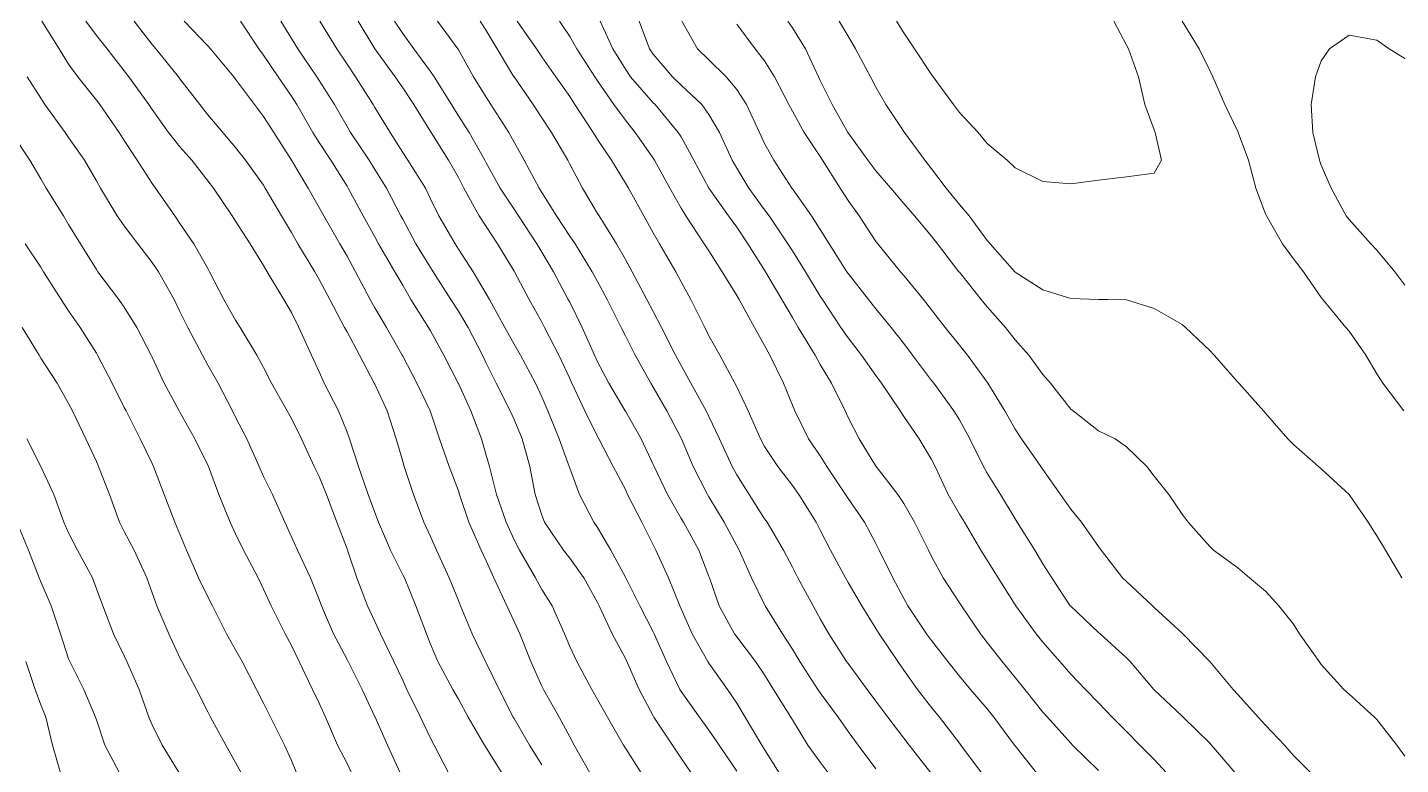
# Model space of a CAD drawing. Header units: centimetres. Extents: x 0 to 642158, y -847 to 649707.
# Drawn here: x 617118.01 to 617142.67, y 620560.4 to 620573.64 of the extents above; entities that cross this region are included whole.
import ezdxf

# ---------------------------------------------------------------- set-up
doc = ezdxf.new("R2010")
doc.units = ezdxf.units.CM
doc.header["$MEASUREMENT"] = 0
doc.layers.add('WAL_topographie 0.5', color=253, linetype='Continuous', lineweight=20)

msp = doc.modelspace()

# ---------------------------------------------------------------- linework, layer by layer
at = {"layer": 'WAL_topographie 0.5'}
for points in [[(617125.576, 620560.25), (617125.314, 620560.75), (617125.25, 620560.874), (617125.072, 620561.25), (617124.826, 620561.75), (617124.75, 620561.913), (617124.594, 620562.25), (617124.353, 620562.75), (617124.25, 620562.971), (617124.118, 620563.25), (617123.924, 620563.75), (617123.759, 620564.25), (617123.75, 620564.275), (617123.568, 620564.75), (617123.379, 620565.25), (617123.25, 620565.573), (617123.163, 620565.75), (617122.932, 620566.25), (617122.75, 620566.615), (617122.677, 620566.75), (617122.395, 620567.25), (617122.25, 620567.53), (617122.133, 620567.75), (617121.832, 620568.25), (617121.75, 620568.378), (617121.539, 620568.75), (617121.281, 620569.25), (617121.25, 620569.305), (617120.997, 620569.75), (617120.75, 620570.118), (617120.658, 620570.25), (617120.312, 620570.75), (617120.25, 620570.834), (617119.982, 620571.25), (617119.75, 620571.607), (617119.659, 620571.75), (617119.312, 620572.25), (617119.25, 620572.331), (617118.916, 620572.75), (617118.75, 620572.979), (617118.58, 620573.25), (617118.27, 620573.75)], [(617126.532, 620560.25), (617126.25, 620560.703), (617126.22, 620560.75), (617125.924, 620561.25), (617125.75, 620561.572), (617125.653, 620561.75), (617125.384, 620562.25), (617125.25, 620562.563), (617125.175, 620562.75), (617124.987, 620563.25), (617124.78, 620563.75), (617124.75, 620563.809), (617124.531, 620564.25), (617124.317, 620564.75), (617124.25, 620564.923), (617124.13, 620565.25), (617123.958, 620565.75), (617123.793, 620566.25), (617123.75, 620566.366), (617123.597, 620566.75), (617123.342, 620567.25), (617123.25, 620567.453), (617123.113, 620567.75), (617122.884, 620568.25), (617122.75, 620568.519), (617122.613, 620568.75), (617122.316, 620569.25), (617122.25, 620569.363), (617122.011, 620569.75), (617121.75, 620570.155), (617121.687, 620570.25), (617121.35, 620570.75), (617121.25, 620570.88), (617120.96, 620571.25), (617120.75, 620571.494), (617120.546, 620571.75), (617120.25, 620572.161), (617120.191, 620572.25), (617119.829, 620572.75), (617119.75, 620572.854), (617119.443, 620573.25), (617119.25, 620573.49), (617119.058, 620573.75)], [(617127.25, 620560.395), (617127.028, 620560.75), (617126.75, 620561.227), (617126.736, 620561.25), (617126.483, 620561.75), (617126.25, 620562.226), (617126.237, 620562.25), (617125.996, 620562.75), (617125.789, 620563.25), (617125.75, 620563.343), (617125.585, 620563.75), (617125.357, 620564.25), (617125.25, 620564.495), (617125.133, 620564.75), (617124.943, 620565.25), (617124.777, 620565.75), (617124.75, 620565.841), (617124.633, 620566.25), (617124.469, 620566.75), (617124.25, 620567.228), (617124.239, 620567.25), (617123.973, 620567.75), (617123.75, 620568.167), (617123.707, 620568.25), (617123.441, 620568.75), (617123.25, 620569.112), (617123.171, 620569.25), (617122.869, 620569.75), (617122.75, 620569.956), (617122.573, 620570.25), (617122.282, 620570.75), (617122.25, 620570.801), (617121.927, 620571.25), (617121.75, 620571.48), (617121.518, 620571.75), (617121.25, 620572.066), (617121.104, 620572.25), (617120.75, 620572.713), (617120.723, 620572.75), (617120.314, 620573.25), (617120.25, 620573.328), (617119.928, 620573.75)], [(617128.112, 620560.25), (617127.83, 620560.75), (617127.75, 620560.897), (617127.56, 620561.25), (617127.277, 620561.75), (617127.25, 620561.806), (617127.055, 620562.25), (617126.852, 620562.75), (617126.75, 620562.969), (617126.62, 620563.25), (617126.387, 620563.75), (617126.25, 620564.057), (617126.159, 620564.25), (617125.941, 620564.75), (617125.772, 620565.25), (617125.75, 620565.314), (617125.584, 620565.75), (617125.411, 620566.25), (617125.25, 620566.731), (617125.243, 620566.75), (617125.005, 620567.25), (617124.75, 620567.731), (617124.74, 620567.75), (617124.457, 620568.25), (617124.25, 620568.603), (617124.166, 620568.75), (617123.904, 620569.25), (617123.75, 620569.527), (617123.622, 620569.75), (617123.336, 620570.25), (617123.25, 620570.404), (617123.052, 620570.75), (617122.753, 620571.25), (617122.75, 620571.254), (617122.433, 620571.75), (617122.25, 620572.038), (617122.087, 620572.25), (617121.75, 620572.707), (617121.715, 620572.75), (617121.298, 620573.25), (617121.25, 620573.307), (617120.826, 620573.75)], [(617129.033, 620560.25), (617128.75, 620560.694), (617128.715, 620560.75), (617128.427, 620561.25), (617128.25, 620561.568), (617128.146, 620561.75), (617127.878, 620562.25), (617127.75, 620562.522), (617127.654, 620562.75), (617127.433, 620563.25), (617127.25, 620563.546), (617127.136, 620563.75), (617126.847, 620564.25), (617126.75, 620564.436), (617126.607, 620564.75), (617126.436, 620565.25), (617126.309, 620565.75), (617126.25, 620565.958), (617126.164, 620566.25), (617125.974, 620566.75), (617125.75, 620567.244), (617125.747, 620567.25), (617125.492, 620567.75), (617125.25, 620568.189), (617125.215, 620568.25), (617124.899, 620568.75), (617124.75, 620569.005), (617124.612, 620569.25), (617124.317, 620569.75), (617124.25, 620569.873), (617124.04, 620570.25), (617123.773, 620570.75), (617123.75, 620570.787), (617123.457, 620571.25), (617123.25, 620571.57), (617123.139, 620571.75), (617122.851, 620572.25), (617122.75, 620572.403), (617122.511, 620572.75), (617122.25, 620573.136), (617122.165, 620573.25), (617121.835, 620573.75)], [(617129.932, 620560.25), (617129.75, 620560.516), (617129.594, 620560.75), (617129.264, 620561.25), (617129.25, 620561.275), (617128.999, 620561.75), (617128.776, 620562.25), (617128.75, 620562.305), (617128.512, 620562.75), (617128.28, 620563.25), (617128.25, 620563.31), (617128.006, 620563.75), (617127.75, 620564.103), (617127.637, 620564.25), (617127.297, 620564.75), (617127.25, 620564.875), (617127.13, 620565.25), (617127.037, 620565.75), (617126.896, 620566.25), (617126.75, 620566.594), (617126.68, 620566.75), (617126.431, 620567.25), (617126.25, 620567.606), (617126.181, 620567.75), (617125.926, 620568.25), (617125.75, 620568.541), (617125.613, 620568.75), (617125.299, 620569.25), (617125.25, 620569.325), (617124.988, 620569.75), (617124.75, 620570.193), (617124.719, 620570.25), (617124.458, 620570.75), (617124.25, 620571.085), (617124.147, 620571.25), (617123.813, 620571.75), (617123.75, 620571.855), (617123.523, 620572.25), (617123.25, 620572.684), (617123.207, 620572.75), (617122.867, 620573.25), (617122.75, 620573.437), (617122.559, 620573.75)], [(617130.75, 620560.283), (617130.435, 620560.75), (617130.25, 620561.02), (617130.079, 620561.25), (617129.75, 620561.713), (617129.728, 620561.75), (617129.491, 620562.25), (617129.265, 620562.75), (617129.25, 620562.781), (617129.012, 620563.25), (617128.758, 620563.75), (617128.75, 620563.767), (617128.49, 620564.25), (617128.25, 620564.655), (617128.185, 620564.75), (617127.929, 620565.25), (617127.75, 620565.721), (617127.741, 620565.75), (617127.559, 620566.25), (617127.356, 620566.75), (617127.25, 620567.001), (617127.134, 620567.25), (617126.865, 620567.75), (617126.75, 620567.947), (617126.587, 620568.25), (617126.307, 620568.75), (617126.25, 620568.851), (617126.014, 620569.25), (617125.75, 620569.655), (617125.69, 620569.75), (617125.398, 620570.25), (617125.25, 620570.558), (617125.159, 620570.75), (617124.843, 620571.25), (617124.75, 620571.393), (617124.526, 620571.75), (617124.25, 620572.198), (617124.219, 620572.25), (617123.903, 620572.75), (617123.75, 620572.975), (617123.566, 620573.25), (617123.263, 620573.75)], [(617131.513, 620560.25), (617131.25, 620560.672), (617131.203, 620560.75), (617130.902, 620561.25), (617130.75, 620561.5), (617130.584, 620561.75), (617130.25, 620562.222), (617130.232, 620562.25), (617129.951, 620562.75), (617129.75, 620563.196), (617129.726, 620563.25), (617129.522, 620563.75), (617129.298, 620564.25), (617129.25, 620564.343), (617129.044, 620564.75), (617128.791, 620565.25), (617128.75, 620565.336), (617128.53, 620565.75), (617128.271, 620566.25), (617128.25, 620566.288), (617128.021, 620566.75), (617127.788, 620567.25), (617127.75, 620567.332), (617127.557, 620567.75), (617127.3, 620568.25), (617127.25, 620568.345), (617127.024, 620568.75), (617126.757, 620569.25), (617126.75, 620569.262), (617126.453, 620569.75), (617126.25, 620570.059), (617126.126, 620570.25), (617125.851, 620570.75), (617125.75, 620570.944), (617125.575, 620571.25), (617125.261, 620571.75), (617125.25, 620571.768), (617124.953, 620572.25), (617124.75, 620572.553), (617124.614, 620572.75), (617124.25, 620573.25), (617124.25, 620573.25), (617123.952, 620573.75)], [(617132.394, 620560.25), (617132.25, 620560.441), (617132.027, 620560.75), (617131.75, 620561.203), (617131.722, 620561.25), (617131.414, 620561.75), (617131.25, 620562.009), (617131.087, 620562.25), (617130.75, 620562.691), (617130.708, 620562.75), (617130.438, 620563.25), (617130.261, 620563.75), (617130.25, 620563.778), (617130.067, 620564.25), (617129.792, 620564.75), (617129.75, 620564.82), (617129.507, 620565.25), (617129.267, 620565.75), (617129.25, 620565.787), (617129.033, 620566.25), (617128.75, 620566.744), (617128.746, 620566.75), (617128.453, 620567.25), (617128.25, 620567.63), (617128.195, 620567.75), (617127.976, 620568.25), (617127.75, 620568.7), (617127.724, 620568.75), (617127.458, 620569.25), (617127.25, 620569.6), (617127.161, 620569.75), (617126.83, 620570.25), (617126.75, 620570.371), (617126.503, 620570.75), (617126.25, 620571.202), (617126.225, 620571.25), (617125.945, 620571.75), (617125.75, 620572.051), (617125.625, 620572.25), (617125.316, 620572.75), (617125.25, 620572.846), (617124.953, 620573.25), (617124.75, 620573.525), (617124.605, 620573.75)], [(617133.25, 620560.323), (617132.929, 620560.75), (617132.75, 620560.995), (617132.572, 620561.25), (617132.25, 620561.687), (617132.208, 620561.75), (617131.883, 620562.25), (617131.75, 620562.472), (617131.57, 620562.75), (617131.261, 620563.25), (617131.25, 620563.271), (617131.017, 620563.75), (617130.792, 620564.25), (617130.75, 620564.325), (617130.526, 620564.75), (617130.25, 620565.209), (617130.225, 620565.25), (617129.969, 620565.75), (617129.756, 620566.25), (617129.75, 620566.262), (617129.496, 620566.75), (617129.25, 620567.176), (617129.205, 620567.25), (617128.928, 620567.75), (617128.75, 620568.099), (617128.676, 620568.25), (617128.423, 620568.75), (617128.25, 620569.071), (617128.154, 620569.25), (617127.847, 620569.75), (617127.75, 620569.89), (617127.513, 620570.25), (617127.25, 620570.673), (617127.201, 620570.75), (617126.931, 620571.25), (617126.75, 620571.576), (617126.658, 620571.75), (617126.334, 620572.25), (617126.25, 620572.381), (617126.024, 620572.75), (617125.75, 620573.236), (617125.741, 620573.25), (617125.373, 620573.75)], [(617134.239, 620560.25), (617133.849, 620560.75), (617133.75, 620560.876), (617133.462, 620561.25), (617133.25, 620561.541), (617133.096, 620561.75), (617132.75, 620562.215), (617132.724, 620562.25), (617132.406, 620562.75), (617132.25, 620563.018), (617132.123, 620563.25), (617131.849, 620563.75), (617131.75, 620563.942), (617131.591, 620564.25), (617131.296, 620564.75), (617131.25, 620564.815), (617130.971, 620565.25), (617130.75, 620565.6), (617130.667, 620565.75), (617130.439, 620566.25), (617130.25, 620566.652), (617130.203, 620566.75), (617129.929, 620567.25), (617129.75, 620567.566), (617129.651, 620567.75), (617129.4, 620568.25), (617129.25, 620568.534), (617129.136, 620568.75), (617128.872, 620569.25), (617128.75, 620569.469), (617128.592, 620569.75), (617128.277, 620570.25), (617128.25, 620570.295), (617127.98, 620570.75), (617127.75, 620571.182), (617127.715, 620571.25), (617127.424, 620571.75), (617127.25, 620572.013), (617127.093, 620572.25), (617126.75, 620572.746), (617126.747, 620572.75), (617126.448, 620573.25), (617126.25, 620573.58), (617126.144, 620573.75)], [(617135.146, 620560.25), (617134.776, 620560.75), (617134.75, 620560.784), (617134.391, 620561.25), (617134.25, 620561.422), (617133.999, 620561.75), (617133.75, 620562.097), (617133.644, 620562.25), (617133.307, 620562.75), (617133.25, 620562.843), (617132.995, 620563.25), (617132.75, 620563.669), (617132.702, 620563.75), (617132.433, 620564.25), (617132.25, 620564.608), (617132.177, 620564.75), (617131.864, 620565.25), (617131.75, 620565.41), (617131.488, 620565.75), (617131.25, 620566.112), (617131.177, 620566.25), (617130.955, 620566.75), (617130.75, 620567.185), (617130.719, 620567.25), (617130.446, 620567.75), (617130.25, 620568.101), (617130.175, 620568.25), (617129.927, 620568.75), (617129.75, 620569.07), (617129.656, 620569.25), (617129.363, 620569.75), (617129.25, 620569.949), (617129.082, 620570.25), (617128.804, 620570.75), (617128.75, 620570.84), (617128.5, 620571.25), (617128.25, 620571.624), (617128.171, 620571.75), (617127.845, 620572.25), (617127.75, 620572.396), (617127.5, 620572.75), (617127.25, 620573.107), (617127.153, 620573.25), (617126.809, 620573.75)], [(617136.138, 620560.25), (617135.75, 620560.739), (617135.742, 620560.75), (617135.369, 620561.25), (617135.25, 620561.398), (617134.952, 620561.75), (617134.75, 620561.99), (617134.54, 620562.25), (617134.25, 620562.627), (617134.162, 620562.75), (617133.825, 620563.25), (617133.75, 620563.38), (617133.552, 620563.75), (617133.311, 620564.25), (617133.25, 620564.369), (617133.047, 620564.75), (617132.75, 620565.178), (617132.705, 620565.25), (617132.372, 620565.75), (617132.25, 620565.944), (617132.041, 620566.25), (617131.792, 620566.75), (617131.75, 620566.856), (617131.592, 620567.25), (617131.347, 620567.75), (617131.25, 620567.927), (617131.069, 620568.25), (617130.794, 620568.75), (617130.75, 620568.824), (617130.49, 620569.25), (617130.25, 620569.623), (617130.168, 620569.75), (617129.836, 620570.25), (617129.75, 620570.39), (617129.546, 620570.75), (617129.273, 620571.25), (617129.25, 620571.287), (617128.928, 620571.75), (617128.75, 620571.968), (617128.544, 620572.25), (617128.25, 620572.678), (617128.202, 620572.75), (617127.876, 620573.25), (617127.75, 620573.474), (617127.569, 620573.75)], [(617137.25, 620560.291), (617136.783, 620560.75), (617136.75, 620560.784), (617136.333, 620561.25), (617136.25, 620561.342), (617135.923, 620561.75), (617135.75, 620561.965), (617135.519, 620562.25), (617135.25, 620562.593), (617135.131, 620562.75), (617134.787, 620563.25), (617134.75, 620563.305), (617134.457, 620563.75), (617134.25, 620564.135), (617134.195, 620564.25), (617133.941, 620564.75), (617133.75, 620565.089), (617133.646, 620565.25), (617133.256, 620565.75), (617133.25, 620565.759), (617132.948, 620566.25), (617132.75, 620566.634), (617132.696, 620566.75), (617132.45, 620567.25), (617132.25, 620567.586), (617132.162, 620567.75), (617131.854, 620568.25), (617131.75, 620568.427), (617131.563, 620568.75), (617131.265, 620569.25), (617131.25, 620569.275), (617130.951, 620569.75), (617130.75, 620570.048), (617130.604, 620570.25), (617130.25, 620570.747), (617130.248, 620570.75), (617129.982, 620571.25), (617129.75, 620571.669), (617129.7, 620571.75), (617129.283, 620572.25), (617129.25, 620572.282), (617128.841, 620572.75), (617128.75, 620572.885), (617128.527, 620573.25), (617128.295, 620573.75)], [(617138.471, 620560.25), (617138.25, 620560.488), (617137.992, 620560.75), (617137.75, 620560.996), (617137.495, 620561.25), (617137.25, 620561.509), (617137.018, 620561.75), (617136.75, 620562.023), (617136.555, 620562.25), (617136.25, 620562.6), (617136.127, 620562.75), (617135.762, 620563.25), (617135.75, 620563.269), (617135.448, 620563.75), (617135.25, 620564.067), (617135.136, 620564.25), (617134.839, 620564.75), (617134.75, 620564.898), (617134.551, 620565.25), (617134.313, 620565.75), (617134.25, 620565.876), (617134.026, 620566.25), (617133.75, 620566.648), (617133.684, 620566.75), (617133.348, 620567.25), (617133.25, 620567.385), (617132.993, 620567.75), (617132.75, 620568.062), (617132.621, 620568.25), (617132.29, 620568.75), (617132.25, 620568.811), (617131.987, 620569.25), (617131.75, 620569.625), (617131.671, 620569.75), (617131.331, 620570.25), (617131.25, 620570.36), (617130.967, 620570.75), (617130.75, 620571.11), (617130.67, 620571.25), (617130.441, 620571.75), (617130.25, 620572.073), (617130.124, 620572.25), (617129.75, 620572.601), (617129.594, 620572.75), (617129.25, 620573.154), (617129.185, 620573.25), (617128.996, 620573.75)], [(617139.701, 620560.25), (617139.278, 620560.75), (617139.25, 620560.781), (617138.768, 620561.25), (617138.75, 620561.267), (617138.25, 620561.742), (617138.242, 620561.75), (617137.815, 620562.25), (617137.75, 620562.319), (617137.28, 620562.75), (617137.25, 620562.774), (617136.75, 620563.241), (617136.742, 620563.25), (617136.411, 620563.75), (617136.25, 620564.006), (617136.103, 620564.25), (617135.787, 620564.75), (617135.75, 620564.81), (617135.49, 620565.25), (617135.25, 620565.633), (617135.184, 620565.75), (617134.938, 620566.25), (617134.75, 620566.592), (617134.653, 620566.75), (617134.289, 620567.25), (617134.25, 620567.299), (617133.909, 620567.75), (617133.75, 620567.959), (617133.523, 620568.25), (617133.25, 620568.58), (617133.115, 620568.75), (617132.75, 620569.216), (617132.727, 620569.25), (617132.412, 620569.75), (617132.25, 620570.007), (617132.091, 620570.25), (617131.75, 620570.74), (617131.743, 620570.75), (617131.417, 620571.25), (617131.25, 620571.552), (617131.16, 620571.75), (617130.929, 620572.25), (617130.75, 620572.523), (617130.559, 620572.75), (617130.25, 620573.054), (617130.043, 620573.25), (617129.767, 620573.75)], [(617141.06, 620560.25), (617140.75, 620560.565), (617140.587, 620560.75), (617140.25, 620561.108), (617140.118, 620561.25), (617139.75, 620561.658), (617139.669, 620561.75), (617139.25, 620562.248), (617139.248, 620562.25), (617138.763, 620562.75), (617138.75, 620562.761), (617138.25, 620563.222), (617138.218, 620563.25), (617137.75, 620563.685), (617137.682, 620563.75), (617137.298, 620564.25), (617137.25, 620564.313), (617136.943, 620564.75), (617136.75, 620564.985), (617136.565, 620565.25), (617136.25, 620565.696), (617136.215, 620565.75), (617135.866, 620566.25), (617135.75, 620566.425), (617135.568, 620566.75), (617135.26, 620567.25), (617135.25, 620567.265), (617134.895, 620567.75), (617134.75, 620567.931), (617134.497, 620568.25), (617134.25, 620568.564), (617134.107, 620568.75), (617133.75, 620569.184), (617133.694, 620569.25), (617133.284, 620569.75), (617133.25, 620569.793), (617132.947, 620570.25), (617132.75, 620570.526), (617132.608, 620570.75), (617132.294, 620571.25), (617132.25, 620571.32), (617131.964, 620571.75), (617131.75, 620572.13), (617131.688, 620572.25), (617131.43, 620572.75), (617131.25, 620573.035), (617131.08, 620573.25), (617130.75, 620573.693)], [(617142.75, 620560.551), (617142.605, 620560.75), (617142.25, 620561.209), (617142.206, 620561.25), (617141.75, 620561.666), (617141.657, 620561.75), (617141.25, 620562.197), (617141.21, 620562.25), (617140.862, 620562.75), (617140.75, 620562.92), (617140.49, 620563.25), (617140.25, 620563.513), (617139.961, 620563.75), (617139.75, 620563.93), (617139.317, 620564.25), (617139.25, 620564.313), (617138.861, 620564.75), (617138.75, 620564.893), (617138.515, 620565.25), (617138.25, 620565.576), (617138.118, 620565.75), (617137.75, 620566.107), (617137.551, 620566.25), (617137.25, 620566.394), (617136.793, 620566.75), (617136.75, 620566.782), (617136.385, 620567.25), (617136.25, 620567.402), (617135.996, 620567.75), (617135.75, 620568.025), (617135.577, 620568.25), (617135.25, 620568.616), (617135.141, 620568.75), (617134.75, 620569.241), (617134.743, 620569.25), (617134.358, 620569.75), (617134.25, 620569.886), (617133.945, 620570.25), (617133.75, 620570.476), (617133.517, 620570.75), (617133.25, 620571.06), (617133.105, 620571.25), (617132.75, 620571.745), (617132.747, 620571.75), (617132.464, 620572.25), (617132.25, 620572.685), (617132.22, 620572.75), (617131.986, 620573.25), (617131.75, 620573.631), (617131.671, 620573.75)], [(617142.699, 620563.75), (617142.407, 620564.25), (617142.25, 620564.504), (617142.095, 620564.75), (617141.75, 620565.25), (617141.75, 620565.25), (617141.25, 620565.711), (617141.199, 620565.75), (617140.75, 620566.149), (617140.651, 620566.25), (617140.25, 620566.707), (617140.211, 620566.75), (617139.768, 620567.25), (617139.75, 620567.267), (617139.329, 620567.75), (617139.25, 620567.833), (617138.814, 620568.25), (617138.75, 620568.303), (617138.25, 620568.59), (617137.75, 620568.744), (617137.417, 620568.75), (617137.25, 620568.752), (617136.75, 620568.77), (617136.25, 620568.927), (617135.75, 620569.244), (617135.744, 620569.25), (617135.304, 620569.75), (617135.25, 620569.811), (617134.924, 620570.25), (617134.75, 620570.455), (617134.51, 620570.75), (617134.25, 620571.095), (617134.129, 620571.25), (617133.762, 620571.75), (617133.75, 620571.767), (617133.431, 620572.25), (617133.25, 620572.562), (617133.153, 620572.75), (617132.886, 620573.25), (617132.75, 620573.477), (617132.593, 620573.75)], [(617137.526, 620573.75), (617137.75, 620573.319), (617137.788, 620573.25), (617137.969, 620572.75), (617138.084, 620572.25), (617138.25, 620571.799), (617138.268, 620571.75), (617138.378, 620571.25), (617138.25, 620571.02), (617137.75, 620570.956), (617137.25, 620570.896), (617136.75, 620570.829), (617136.25, 620570.872), (617135.75, 620571.114), (617135.607, 620571.25), (617135.25, 620571.549), (617135.09, 620571.75), (617134.75, 620572.108), (617134.645, 620572.25), (617134.28, 620572.75), (617134.25, 620572.79), (617133.942, 620573.25), (617133.75, 620573.537), (617133.62, 620573.75)], [(617138.75, 620573.747), (617139.056, 620573.25), (617139.25, 620572.865), (617139.305, 620572.75), (617139.52, 620572.25), (617139.75, 620571.77), (617139.759, 620571.75), (617139.943, 620571.25), (617140.073, 620570.75), (617140.25, 620570.286), (617140.265, 620570.25), (617140.555, 620569.75), (617140.75, 620569.481), (617140.932, 620569.25), (617141.25, 620568.786), (617141.279, 620568.75), (617141.693, 620568.25), (617141.75, 620568.179), (617142.05, 620567.75), (617142.25, 620567.416), (617142.356, 620567.25), (617142.736, 620566.75)], [(617142.75, 620573.076), (617142.469, 620573.25), (617142.25, 620573.405), (617141.75, 620573.494), (617141.4, 620573.25), (617141.25, 620573.036), (617141.146, 620572.75), (617141.066, 620572.25), (617141.098, 620571.75), (617141.22, 620571.25), (617141.25, 620571.165), (617141.427, 620570.75), (617141.7, 620570.25), (617141.75, 620570.186), (617142.143, 620569.75), (617142.25, 620569.634), (617142.571, 620569.25), (617142.75, 620569.005)], [(617124.704, 620560.25), (617124.476, 620560.75), (617124.254, 620561.25), (617124.25, 620561.259), (617124.02, 620561.75), (617123.771, 620562.25), (617123.75, 620562.288), (617123.51, 620562.75), (617123.291, 620563.25), (617123.25, 620563.366), (617123.093, 620563.75), (617122.858, 620564.25), (617122.75, 620564.489), (617122.633, 620564.75), (617122.413, 620565.25), (617122.25, 620565.573), (617122.172, 620565.75), (617121.948, 620566.25), (617121.75, 620566.64), (617121.694, 620566.75), (617121.436, 620567.25), (617121.25, 620567.573), (617121.152, 620567.75), (617120.889, 620568.25), (617120.75, 620568.534), (617120.643, 620568.75), (617120.364, 620569.25), (617120.25, 620569.417), (617119.995, 620569.75), (617119.75, 620570.072), (617119.623, 620570.25), (617119.325, 620570.75), (617119.25, 620570.881), (617119.032, 620571.25), (617118.75, 620571.659), (617118.688, 620571.75), (617118.324, 620572.25), (617118.25, 620572.363), (617118.005, 620572.75)], [(617123.83, 620560.25), (617123.75, 620560.417), (617123.581, 620560.75), (617123.364, 620561.25), (617123.25, 620561.5), (617123.131, 620561.75), (617122.888, 620562.25), (617122.75, 620562.537), (617122.638, 620562.75), (617122.388, 620563.25), (617122.25, 620563.551), (617122.153, 620563.75), (617121.89, 620564.25), (617121.75, 620564.545), (617121.651, 620564.75), (617121.448, 620565.25), (617121.263, 620565.75), (617121.25, 620565.777), (617121.019, 620566.25), (617120.75, 620566.726), (617120.737, 620566.75), (617120.464, 620567.25), (617120.25, 620567.714), (617120.233, 620567.75), (617119.977, 620568.25), (617119.75, 620568.615), (617119.654, 620568.75), (617119.277, 620569.25), (617119.25, 620569.287), (617118.96, 620569.75), (617118.75, 620570.1), (617118.656, 620570.25), (617118.348, 620570.75), (617118.25, 620570.915), (617118.05, 620571.25), (617117.75, 620571.713)], [(617122.843, 620560.25), (617122.75, 620560.471), (617122.628, 620560.75), (617122.378, 620561.25), (617122.25, 620561.501), (617122.123, 620561.75), (617121.867, 620562.25), (617121.75, 620562.457), (617121.585, 620562.75), (617121.335, 620563.25), (617121.25, 620563.409), (617121.083, 620563.75), (617120.867, 620564.25), (617120.75, 620564.536), (617120.66, 620564.75), (617120.464, 620565.25), (617120.276, 620565.75), (617120.25, 620565.804), (617120.036, 620566.25), (617119.783, 620566.75), (617119.75, 620566.814), (617119.529, 620567.25), (617119.271, 620567.75), (617119.25, 620567.785), (617118.958, 620568.25), (617118.75, 620568.547), (617118.617, 620568.75), (617118.299, 620569.25), (617118.25, 620569.329), (617117.968, 620569.75)], [(617121.851, 620560.25), (617121.75, 620560.438), (617121.574, 620560.75), (617121.297, 620561.25), (617121.25, 620561.344), (617121.046, 620561.75), (617120.784, 620562.25), (617120.75, 620562.318), (617120.55, 620562.75), (617120.335, 620563.25), (617120.25, 620563.482), (617120.157, 620563.75), (617119.927, 620564.25), (617119.75, 620564.586), (617119.662, 620564.75), (617119.482, 620565.25), (617119.289, 620565.75), (617119.25, 620565.839), (617119.059, 620566.25), (617118.82, 620566.75), (617118.75, 620566.883), (617118.545, 620567.25), (617118.25, 620567.7), (617118.219, 620567.75), (617117.918, 620568.25)], [(617120.734, 620560.25), (617120.432, 620560.75), (617120.25, 620561.116), (617120.19, 620561.25), (617120.014, 620561.75), (617119.798, 620562.25), (617119.75, 620562.353), (617119.553, 620562.75), (617119.363, 620563.25), (617119.25, 620563.557), (617119.176, 620563.75), (617118.91, 620564.25), (617118.75, 620564.56), (617118.665, 620564.75), (617118.486, 620565.25), (617118.25, 620565.75), (617118.25, 620565.75), (617117.997, 620566.25)], [(617119.661, 620560.25), (617119.402, 620560.75), (617119.25, 620561.2), (617119.235, 620561.25), (617119.021, 620561.75), (617118.769, 620562.25), (617118.75, 620562.298), (617118.606, 620562.75), (617118.436, 620563.25), (617118.25, 620563.679), (617118.221, 620563.75), (617118.026, 620564.25), (617117.821, 620564.75)], [(617118.605, 620560.25), (617118.459, 620560.75), (617118.338, 620561.25), (617118.25, 620561.474), (617118.149, 620561.75), (617117.98, 620562.25)]]:
    msp.add_lwpolyline(points, dxfattribs=at)

doc.saveas('drawing.dxf')
